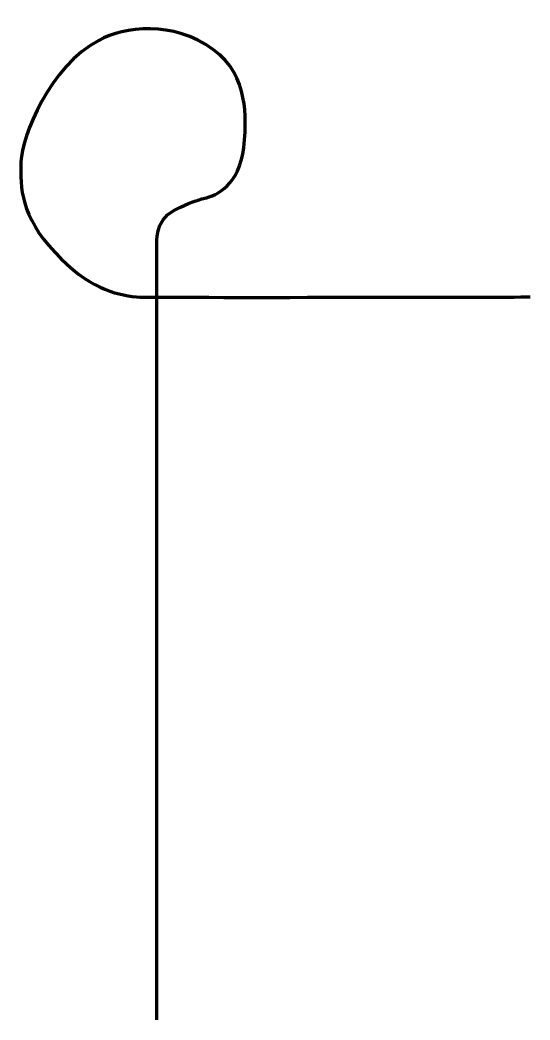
# Model space of a CAD drawing. Extents: x 1109 to 1944, y -1930 to -294.
import ezdxf

# ---------------------------------------------------------------- set-up
doc = ezdxf.new("R2010")
doc.units = 0
doc.header["$MEASUREMENT"] = 0
doc.layers.add('orchideous_path', color=7, linetype='Continuous', lineweight=0)

msp = doc.modelspace()

# ---------------------------------------------------------------- linework, layer by layer
at = {"layer": 'orchideous_path', "color": 7, "lineweight": 140}
msp.add_open_spline([(1333.2, -1930.4), (1333.2, -1930.4), (1333.2, -660.8), (1333.2, -660.8), (1333.2, -660.8), (1329.4, -621.7), (1360.7, -606), (1391.1, -590.7), (1391.3, -591.2), (1414.5, -584.9), (1437.7, -578.5), (1472.2, -558.2), (1476.7, -490.4), (1478.8, -460), (1484.6, -384.5), (1426.1, -342.8), (1357.6, -294.1), (1281.1, -304.7), (1238, -327.4), (1157.7, -369.7), (1112.2, -484.1), (1110.6, -526.4), (1109, -568.7), (1110.5, -615.1), (1165.8, -674), (1221.2, -733), (1263.7, -743), (1299.7, -747.3), (1342.4, -748.7), (1944.1, -747.3), (1944.1, -747.3)], degree=3, knots=[0, 0, 0, 0, 1, 1, 1, 2, 2, 2, 3, 3, 3, 4, 4, 4, 5, 5, 5, 6, 6, 6, 7, 7, 7, 8, 8, 8, 9, 9, 9, 10, 10, 10, 10], dxfattribs=at)

doc.saveas('drawing.dxf')
